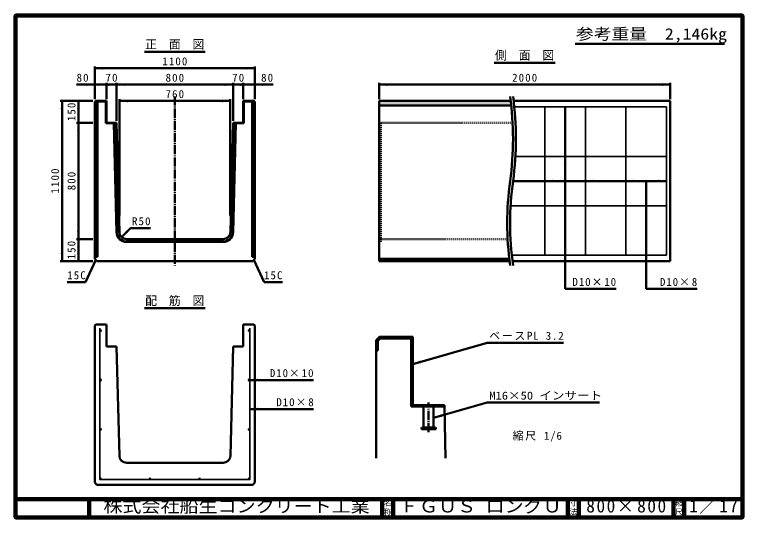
# Model space of a CAD drawing. Units: millimetres, scale not verified, with parts at other scales. Extents: x 100 to 4105, y 100 to 2870.
import ezdxf
from ezdxf.enums import TextEntityAlignment as Align

# ---------------------------------------------------------------- set-up
doc = ezdxf.new("R2010")
doc.units = ezdxf.units.MM
doc.header["$LTSCALE"] = 5
doc.linetypes.add('USER1', pattern=[13.4, 10, -1.2, 1, -1.2])
doc.linetypes.add('USER2', pattern=[2.2, 1, -1.2])
doc.layers.add('V-nasSTD', color=7, linetype='Continuous', lineweight=50)
doc.styles.add('ＭＳ ゴシック', font='')
doc.styles.get('ＭＳ ゴシック').set_extended_font_data('MS Gothic')

msp = doc.modelspace()

# ---------------------------------------------------------------- hatches: boundary and pattern name
at = {"layer": 'V-nasSTD'}
for points in [[(585.705, 2582.498), (540.705, 2574.998), (585.705, 2567.498)], [(1375.705, 2582.498), (1420.705, 2574.998), (1375.705, 2567.498)], [(495.705, 2477.498), (540.705, 2484.998), (495.705, 2492.498)], [(559.705, 2477.498), (604.705, 2484.998), (559.705, 2492.498)], [(615.705, 2477.498), (660.705, 2484.998), (615.705, 2492.498)], [(706.705, 2492.498), (661.705, 2484.998), (706.705, 2477.498)], [(1254.704, 2492.498), (1299.704, 2484.998), (1254.704, 2477.498)], [(1345.705, 2477.498), (1300.705, 2484.998), (1345.705, 2492.498)], [(1401.705, 2477.498), (1356.705, 2484.998), (1401.705, 2492.498)], [(1465.705, 2477.498), (1420.705, 2484.998), (1465.705, 2492.498)], [(2148.041, 2492.498), (2103.041, 2484.998), (2148.041, 2477.498)], [(3658.041, 2477.498), (3703.041, 2484.998), (3658.041, 2492.498)], [(353.204, 2349.998), (360.704, 2394.998), (368.204, 2349.998)], [(443.204, 2349.998), (450.704, 2394.998), (458.204, 2349.998)], [(543.264, 2370.998), (540.704, 2370.998), (540.704, 2389.398), (546.304, 2394.998), (604.704, 2394.998), (604.704, 2274.998), (660.704, 2274.998), (660.768, 2272.438), (602.144, 2272.438), (602.144, 2392.438), (547.365, 2392.438), (543.264, 2388.337)], [(721.704, 2402.498), (676.704, 2394.998), (721.704, 2387.498)], [(1239.704, 2402.498), (1284.704, 2394.998), (1239.704, 2387.498)], [(1418.144, 2370.998), (1420.704, 2370.998), (1420.704, 2389.398), (1415.104, 2394.998), (1356.704, 2394.998), (1356.704, 2274.998), (1300.704, 2274.998), (1300.64, 2272.438), (1359.264, 2272.438), (1359.264, 2392.438), (1414.044, 2392.438), (1418.144, 2388.337)], [(2103.041, 2370.998), (2828.994, 2370.998, 0.00357), (2826.192, 2394.998), (2103.041, 2394.998)], [(3132.941, 2317.198), (3125.441, 2362.198), (3117.941, 2317.198)], [(458.204, 2319.998), (450.704, 2274.998), (443.204, 2319.998)], [(443.204, 2229.998), (450.704, 2274.998), (458.204, 2229.998)], [(3132.941, 2045.518), (3125.441, 2090.518), (3117.941, 2045.518)], [(3059.241, 1962.098), (3014.241, 1954.598), (3059.241, 1947.098)], [(3281.641, 1962.098), (3236.641, 1954.598), (3281.641, 1947.098)], [(3504.041, 1962.098), (3459.041, 1954.598), (3504.041, 1947.098)], [(3636.441, 1947.098), (3681.441, 1954.598), (3636.441, 1962.098)], [(3132.941, 1773.678), (3125.441, 1818.678), (3117.941, 1773.678)], [(714.305, 1683.485), (687.788, 1646.362), (724.911, 1672.879)], [(458.204, 1679.998), (450.704, 1634.998), (443.204, 1679.998)], [(443.204, 1589.998), (450.704, 1634.998), (458.204, 1589.998)], [(368.204, 1559.998), (360.704, 1514.998), (353.204, 1559.998)], [(458.204, 1559.998), (450.704, 1514.998), (443.204, 1559.998)], [(3132.941, 1501.998), (3125.441, 1546.998), (3117.941, 1501.998)], [(546.704, 1520.998), (520.743, 1483.485), (534.312, 1477.092)], [(1414.704, 1520.998), (1440.666, 1483.485), (1427.096, 1477.092)], [(568.705, 1132.665, 1), (576.705, 1132.665, 1)], [(1392.705, 1132.665, 1), (1384.705, 1132.665, 1)], [(2095.728, 1023.034), (2087.728, 1023.034), (2087.728, 1080.534), (2105.228, 1098.034), (2287.728, 1098.034), (2287.728, 723.034), (2462.728, 723.034), (2462.848, 715.034), (2279.728, 715.034), (2279.728, 1090.034), (2108.542, 1090.034), (2095.728, 1077.221)], [(2333.044, 953.29), (2287.728, 948.02), (2328.885, 967.702)], [(568.705, 860.985, -1), (576.705, 860.985, -1)], [(1392.705, 860.985, 1), (1384.705, 860.985, 1)], [(1437.705, 868.485), (1392.705, 860.985), (1437.705, 853.485)], [(1437.705, 708.651), (1392.705, 701.151), (1437.705, 693.651)], [(2448.044, 657.804), (2402.728, 652.534), (2443.885, 672.216)], [(568.705, 589.145, -1), (576.705, 589.145, -1)], [(1392.705, 589.145, 1), (1384.705, 589.145, 1)], [(568.705, 317.465, 0.41421), (572.705, 313.465, 0.66818), (575.533, 320.293, 0.66818)], [(840.705, 317.465, 0.41421), (844.705, 313.465, 0.66818), (847.533, 320.293, 0.66818)], [(1112.705, 317.465, 0.41421), (1116.705, 313.465, 0.66818), (1119.533, 320.293, 0.66818)], [(1392.705, 317.465, 0.66818), (1385.876, 320.293, 0.66818), (1388.705, 313.465, 0.41421)]]:
    msp.add_hatch(color=256, dxfattribs=at).paths.add_polyline_path(points)

# ---------------------------------------------------------------- linework, layer by layer
at = {"layer": 'V-nasSTD', "lineweight": 100}
for p, q in [((105, 2865), (105, 105)), ((4100, 2865), (105, 2865)), ((4100, 105), (4100, 2865)), ((105, 205), (4100, 205)), ((510, 205), (510, 105)), ((2120, 205), (2120, 105)), ((2180, 205), (2180, 105)), ((3140, 205), (3140, 105)), ((3200, 205), (3200, 105)), ((3720, 205), (3720, 105)), ((3780, 205), (3780, 105)), ((105, 105), (4100, 105))]:
    msp.add_line(p, q, dxfattribs=at)
at = {"layer": 'V-nasSTD'}
for p, q in [((3180.536, 2709.753), (4000.536, 2709.753)), ((813.705, 2664.998), (1147.705, 2664.998)), ((2736.041, 2604.998), (3070.041, 2604.998)), ((540.705, 2584.998), (540.705, 2404.998)), ((1420.705, 2574.998), (540.705, 2574.998)), ((1420.705, 2584.998), (1420.705, 2404.998)), ((540.705, 2484.998), (440.705, 2484.998)), ((604.705, 2484.998), (540.705, 2484.998)), ((604.705, 2494.998), (604.705, 2404.998)), ((660.705, 2484.998), (604.705, 2484.998)), ((660.705, 2494.998), (660.705, 2284.998)), ((1300.705, 2484.998), (660.705, 2484.998)), ((1300.705, 2494.998), (1300.705, 2284.998)), ((1300.705, 2484.998), (1356.705, 2484.998)), ((1356.705, 2494.998), (1356.705, 2404.998)), ((1356.705, 2484.998), (1420.705, 2484.998)), ((1420.705, 2484.998), (1520.705, 2484.998)), ((2103.041, 2494.998), (2103.041, 2404.998)), ((3703.041, 2484.998), (2103.041, 2484.998)), ((3703.041, 2494.998), (3703.041, 2404.998)), ((676.704, 2404.998), (676.704, 1764.998)), ((1284.704, 2404.998), (1284.704, 1764.998)), ((530.704, 2394.998), (350.704, 2394.998)), ((360.704, 2394.998), (360.704, 1514.998)), ((450.704, 2394.998), (450.704, 2274.998)), ((546.304, 2394.998), (540.704, 2389.398)), ((540.704, 2389.398), (546.304, 2394.998)), ((540.704, 2389.398), (540.704, 1526.998)), ((540.704, 2370.998), (540.704, 2389.398)), ((543.264, 2370.998), (540.704, 2370.998)), ((543.264, 2370.998), (540.704, 2370.998)), ((547.365, 2392.438), (543.264, 2388.337)), ((547.365, 2392.438), (543.264, 2388.337)), ((543.264, 2388.337), (543.264, 2370.998)), ((543.264, 2388.337), (543.264, 2370.998)), ((546.304, 2394.998), (604.704, 2394.998)), ((546.304, 2394.998), (604.704, 2394.998)), ((602.144, 2392.438), (547.365, 2392.438)), ((602.144, 2392.438), (547.365, 2392.438)), ((553.504, 2392.438), (553.504, 1541.398)), ((555.904, 2392.438), (555.904, 1538.998)), ((602.144, 2272.438), (602.144, 2392.438)), ((602.144, 2272.438), (602.144, 2392.438)), ((604.704, 2394.998), (604.704, 2274.998)), ((604.704, 2394.998), (604.704, 2274.998)), ((676.704, 2394.998), (1284.704, 2394.998)), ((1415.104, 2394.998), (1356.704, 2394.998)), ((1356.704, 2394.998), (1356.704, 2274.998)), ((1415.104, 2394.998), (1356.704, 2394.998)), ((1356.704, 2394.998), (1356.704, 2274.998)), ((1359.264, 2272.438), (1359.264, 2392.438)), ((1359.264, 2392.438), (1414.044, 2392.438)), ((1359.264, 2272.438), (1359.264, 2392.438)), ((1359.264, 2392.438), (1414.044, 2392.438)), ((1405.504, 1538.998), (1405.504, 2392.438)), ((1407.904, 1541.398), (1407.904, 2392.438)), ((1414.044, 2392.438), (1418.144, 2388.337)), ((1414.044, 2392.438), (1418.144, 2388.337)), ((1415.104, 2394.998), (1420.704, 2389.398)), ((1420.704, 2389.398), (1415.104, 2394.998)), ((1418.144, 2388.337), (1418.144, 2370.998)), ((1418.144, 2388.337), (1418.144, 2370.998)), ((1418.144, 2370.998), (1420.704, 2370.998)), ((1418.144, 2370.998), (1420.704, 2370.998)), ((1420.704, 1526.998), (1420.704, 2389.398)), ((1420.704, 2370.998), (1420.704, 2389.398)), ((2826.192, 2394.998), (2103.041, 2394.998)), ((2103.041, 2394.998), (2103.041, 2370.998)), ((2826.192, 2394.998), (2103.041, 2394.998)), ((2103.041, 2394.998), (2103.041, 2370.998)), ((2103.041, 2370.998), (2103.041, 1514.998)), ((2828.994, 2370.998), (2103.041, 2370.998)), ((2103.041, 2370.998), (2828.994, 2370.998)), ((2842.192, 2394.998), (3703.041, 2394.998)), ((3703.041, 1514.998), (3703.041, 2394.998)), ((3125.441, 2362.198), (3125.441, 1362.198)), ((530.704, 2274.998), (440.704, 2274.998)), ((450.704, 2274.998), (450.704, 1634.998)), ((660.768, 2272.438), (602.144, 2272.438)), ((660.768, 2272.438), (602.144, 2272.438)), ((604.704, 2274.998), (660.704, 2274.998)), ((604.704, 2274.998), (660.704, 2274.998)), ((645.564, 2272.438), (660.534, 1673.618)), ((647.964, 2272.438), (662.933, 1673.678)), ((660.704, 2274.998), (675.729, 1673.998)), ((660.704, 2274.998), (660.768, 2272.438)), ((1300.704, 2274.998), (1285.679, 1673.998)), ((1313.444, 2272.438), (1298.475, 1673.678)), ((1300.704, 2274.998), (1300.64, 2272.438)), ((1300.64, 2272.438), (1359.264, 2272.438)), ((1300.64, 2272.438), (1359.264, 2272.438)), ((1300.704, 2274.998), (1356.704, 2274.998)), ((1356.704, 2274.998), (1300.704, 2274.998)), ((1315.845, 2272.438), (1300.875, 1673.618)), ((3681.441, 1954.598), (2838.986, 1954.598)), ((3570.241, 1954.598), (3570.241, 1362.198)), ((687.788, 1646.362), (737.286, 1695.86)), ((737.286, 1695.86), (847.286, 1695.86)), ((530.704, 1634.998), (440.704, 1634.998)), ((450.704, 1634.998), (450.704, 1514.998)), ((715.717, 1634.998), (1245.692, 1634.998)), ((715.717, 1622.198), (1245.692, 1622.198)), ((715.717, 1619.798), (1245.692, 1619.798)), ((540.704, 1541.398), (553.504, 1541.398)), ((540.704, 1538.998), (555.904, 1538.998)), ((540.704, 1526.998), (552.704, 1514.998)), ((553.504, 1541.398), (555.904, 1538.998)), ((1407.904, 1541.398), (1405.504, 1538.998)), ((1405.504, 1538.998), (1420.704, 1538.998)), ((1407.904, 1541.398), (1420.704, 1541.398)), ((1408.704, 1514.998), (1420.704, 1526.998)), ((2818.445, 1526.998), (2103.041, 1526.998)), ((530.704, 1514.998), (350.704, 1514.998)), ((489.136, 1398.79), (546.704, 1520.998)), ((552.704, 1514.998), (1408.704, 1514.998)), ((1472.273, 1398.79), (1414.704, 1520.998)), ((2819.89, 1514.998), (2103.041, 1514.998)), ((3703.041, 1514.998), (2835.89, 1514.998)), ((389.136, 1398.79), (489.136, 1398.79)), ((1472.273, 1398.79), (1572.273, 1398.79)), ((3125.441, 1362.198), (3405.441, 1362.198)), ((3570.241, 1362.198), (3850.241, 1362.198)), ((813.705, 1255.465), (1147.705, 1255.465)), ((546.305, 1165.465), (540.705, 1159.865)), ((546.305, 1165.465), (604.705, 1165.465)), ((604.705, 1165.465), (604.705, 1045.465)), ((1415.105, 1165.465), (1356.705, 1165.465)), ((1356.705, 1165.465), (1356.705, 1045.465)), ((1415.105, 1165.465), (1420.705, 1159.865)), ((540.705, 1159.865), (540.705, 297.465)), ((1420.705, 297.465), (1420.705, 1159.865)), ((2105.228, 1098.034), (2087.728, 1080.534)), ((2087.728, 1080.534), (2105.228, 1098.034)), ((2108.542, 1090.034), (2095.728, 1077.221)), ((2108.542, 1090.034), (2095.728, 1077.221)), ((2105.228, 1098.034), (2287.728, 1098.034)), ((2105.228, 1098.034), (2287.728, 1098.034)), ((2279.728, 1090.034), (2108.542, 1090.034)), ((2279.728, 1090.034), (2108.542, 1090.034)), ((2279.728, 1090.034), (2279.728, 715.034)), ((2279.728, 715.034), (2279.728, 1090.034)), ((2287.728, 1098.034), (2287.728, 723.034)), ((2287.728, 1098.034), (2287.728, 723.034)), ((604.705, 1045.465), (660.705, 1045.465)), ((660.705, 1045.465), (675.73, 444.465)), ((1300.705, 1045.465), (1285.68, 444.465)), ((1300.705, 1045.465), (1356.705, 1045.465)), ((2087.728, 1080.534), (2087.728, 430.534)), ((2087.728, 1023.034), (2087.728, 1080.534)), ((2095.728, 1077.221), (2095.728, 1023.034)), ((2095.728, 1077.221), (2095.728, 1023.034)), ((2696.482, 1065.967), (2287.728, 948.02)), ((2696.482, 1065.967), (3116.482, 1065.967)), ((2095.728, 1023.034), (2087.728, 1023.034)), ((2095.728, 1023.034), (2087.728, 1023.034)), ((1392.705, 860.985), (1742.705, 860.985)), ((2462.728, 723.034), (2287.728, 723.034)), ((2287.728, 723.034), (2462.728, 723.034)), ((2696.482, 737.298), (2402.728, 652.534)), ((2462.728, 723.034), (2462.848, 715.034)), ((2696.482, 737.298), (3314.482, 737.298)), ((1392.705, 701.151), (1742.705, 701.151)), ((2279.728, 715.034), (2462.848, 715.034)), ((2462.848, 715.034), (2279.728, 715.034)), ((2347.728, 605.034), (2347.728, 715.034)), ((2402.728, 605.034), (2402.728, 715.034)), ((2462.848, 715.034), (2467.116, 430.534)), ((2337.728, 600.034), (2335.228, 594.911)), ((2335.228, 590.034), (2335.228, 595.034)), ((2335.228, 590.034), (2415.228, 590.034)), ((2337.728, 600.034), (2412.728, 600.034)), ((2412.728, 600.034), (2415.228, 595.034)), ((2415.228, 590.034), (2415.228, 595.034)), ((715.717, 405.465), (1245.692, 405.465)), ((540.705, 297.465), (552.705, 285.465)), ((552.705, 285.465), (1408.705, 285.465)), ((1408.705, 285.465), (1420.705, 297.465))]:
    msp.add_line(p, q, dxfattribs=at)
at = {"layer": 'V-nasSTD', "linetype": 'USER1'}
for p, q in [((980.704, 2419.998), (980.704, 1489.998)), ((2375.228, 575.034), (2375.228, 738.034))]:
    msp.add_line(p, q, dxfattribs=at)
at = {"layer": 'V-nasSTD', "lineweight": 35}
for p, q in [((2845.935, 2362.198), (3681.441, 2362.198)), ((3014.241, 2362.198), (3014.241, 1546.998)), ((3236.641, 2362.198), (3236.641, 1546.998)), ((3459.041, 2362.198), (3459.041, 1546.998)), ((3681.441, 2362.198), (3681.441, 1546.998)), ((2852.285, 2090.518), (3681.441, 2090.518)), ((2825.752, 1818.678), (3681.441, 1818.678)), ((3681.441, 1546.998), (2832.23, 1546.998)), ((568.705, 1145.465), (568.705, 313.465)), ((1392.705, 313.465), (1392.705, 1145.465)), ((568.705, 313.465), (1392.705, 313.465))]:
    msp.add_line(p, q, dxfattribs=at)
at = {"layer": 'V-nasSTD', "linetype": 'USER2'}
for p, q in [((2836.748, 2274.998), (2103.041, 2274.998)), ((2113.041, 2274.998), (2113.041, 1619.798)), ((2809.334, 1634.998), (2103.041, 1634.998)), ((2103.041, 1619.798), (2113.041, 1619.798))]:
    msp.add_line(p, q, dxfattribs=at)
at = {"layer": 'V-nasSTD', "lineweight": 13}
msp.add_lwpolyline([(100, 100), (100, 2870), (4105, 2870), (4105, 100)], close=True, dxfattribs=at)
at = {"layer": 'V-nasSTD', "lineweight": 35}
for centre in [(572.705, 1132.665), (1388.705, 1132.665), (572.705, 860.985), (1388.705, 860.985), (572.705, 589.145), (1388.705, 589.145), (572.705, 317.465), (844.705, 317.465), (1116.705, 317.465), (1388.705, 317.465)]:
    msp.add_circle(centre, 4, dxfattribs=at)
at = {"layer": 'V-nasSTD'}
for centre, radius, start, end in [((1149.041, 2186.998), 1690, 352.10963, 7.89037), ((1165.041, 2186.998), 1690, 352.10963, 7.89037), ((4497.041, 1722.998), 1690, 172.10963, 187.89037), ((4513.041, 1722.998), 1690, 172.10963, 187.89037), ((715.717, 1674.998), 55.2, 181.4321, 270), ((715.717, 1674.998), 52.8, 181.4321, 270), ((715.717, 1674.998), 40, 181.4321, 270), ((1245.692, 1674.998), 40, 270, 358.5679), ((1245.692, 1674.998), 52.8, 270, 358.5679), ((1245.692, 1674.998), 55.2, 270, 358.5679), ((2342.728, 605.034), 5, 270, 0), ((2407.728, 605.034), 5, 180, 270), ((2335.228, 578.784), 21.25, 61.92751, 83.4286), ((2343.666, 593.784), 4.062, 292.61986, 67.38014), ((2366.791, 593.784), 4.062, 112.61986, 247.38014), ((2375.228, 578.784), 21.25, 61.92751, 118.07249), ((2383.666, 593.784), 4.062, 292.61986, 67.38014), ((2406.791, 593.784), 4.062, 112.61986, 247.38014), ((2415.228, 578.784), 21.25, 96.56708, 118.07249), ((715.717, 445.465), 40, 181.4321, 270), ((1245.692, 445.465), 40, 270, 358.5679)]:
    msp.add_arc(centre, radius, start, end, dxfattribs=at)

# ---------------------------------------------------------------- texts
at = {"layer": 'V-nasSTD', "style": 'ＭＳ ゴシック'}
for s, height, width, p in [('参考重量\u30002,146kg', 62.32, 1.15, (3184.536, 2794.753)), ('M16×50 インサート', 43.99, 1.15, (2708.482, 797.298)), ('株式会社船生コンクリート工業', 69.65, 1.1, (588.279, 202.55)), ('ＦＧＵＳ ロングＵ', 69.65, 1.1, (2218.25, 202.47))]:
    msp.add_text(s, height=height, dxfattribs=dict(at, width=width)).set_placement(p, align=Align.TOP_LEFT)
for s, height, p in [('正\u3000面\u3000図', 47.65, (817.701, 2729.998)), ('側\u3000面\u3000図', 47.65, (2740.037, 2669.998)), ('配\u3000筋\u3000図', 47.65, (817.701, 1320.465)), ('名', 30.79, (2128.982, 200.999)), ('寸', 30.79, (3148.982, 200.999)), ('縮', 30.79, (3728.982, 200.999)), ('称', 30.79, (2128.976, 151.01)), ('法', 30.79, (3148.976, 151.01)), ('尺', 30.79, (3728.976, 151.01))]:
    msp.add_text(s, height=height, dxfattribs=at).set_placement(p, align=Align.TOP_LEFT)
at = {"layer": 'V-nasSTD', "attachment_point": 1, "style": 'ＭＳ ゴシック'}
for s, insert, char_height in [('\\T1.2;1100', (911.705, 2634.998), 43.99), ('\\T1.2;80', (440.705, 2544.998), 43.99), ('\\T1.2;70', (599.705, 2544.998), 43.99), ('\\T1.2;800', (929.718, 2544.998), 43.99), ('\\T1.2;70', (1295.705, 2544.998), 43.99), ('\\T1.2;80', (1454.705, 2544.998), 43.99), ('\\T1.2;2000', (2833.935, 2544.998), 43.99), ('\\T1.2;760', (929.718, 2454.998), 43.99), ('\\T1.2;R50', (745.286, 1755.86), 43.99), ('\\T1.2;15C', (389.136, 1458.79), 43.99), ('\\T1.2;15C', (1470.273, 1458.79), 43.99), ('\\T1.17;D10×10', (3165.441, 1422.198), 43.99), ('\\T1.17;D10×8', (3646.241, 1422.198), 43.99), ('\\T1.15;ベースPL\\~3.2', (2708.482, 1125.967), 43.99), ('\\T1.17;D10×10', (1502.705, 920.985), 43.99), ('\\T1.17;D10×8', (1538.705, 761.151), 43.99), ('\\T1.15;縮尺\\~1/6', (2836.444, 576.599), 43.99), ('\\T1.18;800×800', (3241.581, 202.508), 69.65), ('\\T1.16;1／17', (3807.033, 202.582), 69.65)]:
    msp.add_mtext(s, dxfattribs=dict(at, insert=insert, char_height=char_height))
at = {"layer": 'V-nasSTD', "char_height": 43.99, "attachment_point": 1, "rotation": 90, "style": 'ＭＳ ゴシック'}
for s, insert in [('\\T1.2;150', (390.704, 2284.011)), ('\\T1.2;1100', (300.704, 1885.998)), ('\\T1.2;800', (390.704, 1904.011)), ('\\T1.2;150', (390.704, 1524.011))]:
    msp.add_mtext(s, dxfattribs=dict(at, insert=insert))

doc.saveas('drawing.dxf')
